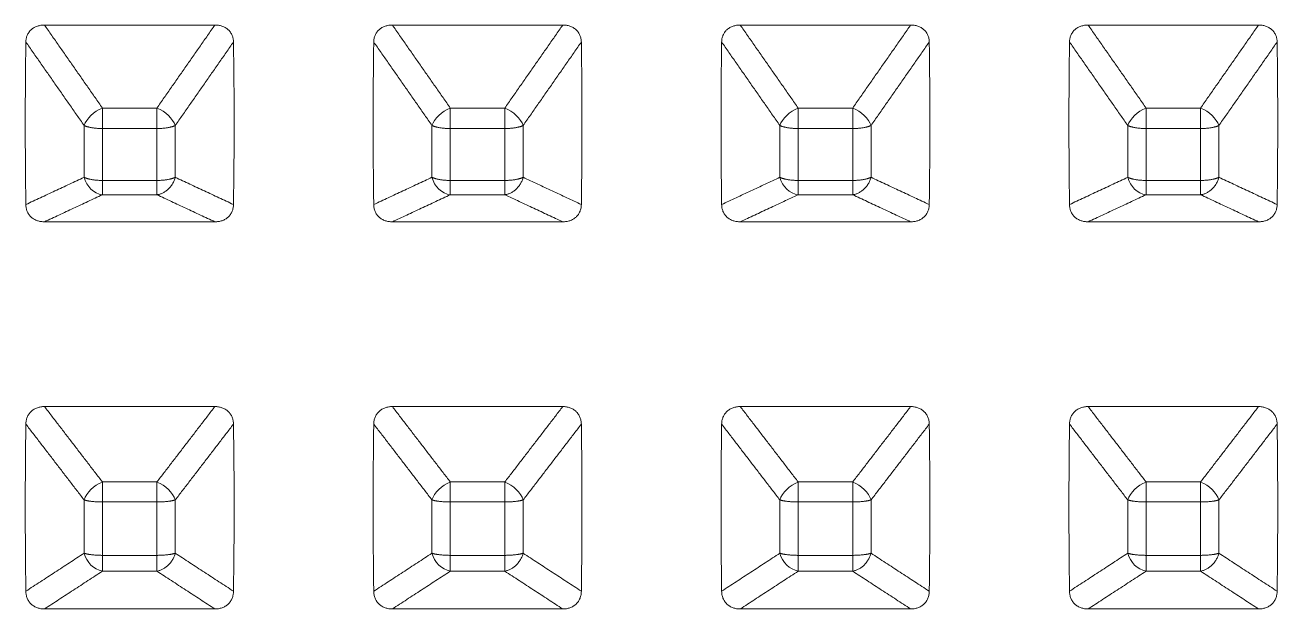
# Model space of a CAD drawing. Extents: x 2752 to 4118, y -1 to 999.
# Drawn here: x 3148.91 to 3154.67, y 528.48 to 531.17 of the extents above; entities that cross this region are included whole.
import ezdxf

# ---------------------------------------------------------------- set-up
doc = ezdxf.new("R2010")
doc.units = 0
doc.header["$LTSCALE"] = 10
doc.header["$MEASUREMENT"] = 0
doc.layers.add('1', color=7, linetype='CONTINUOUS')

msp = doc.modelspace()

# ---------------------------------------------------------------- linework, layer by layer
at = {"layer": '1', "color": 7, "linetype": 'Continuous', "lineweight": 13}
for p, q in [((3149.2655, 530.6944), (3149.5165, 530.6944)), ((3149.2655, 530.4556), (3149.2655, 530.6944)), ((3149.5165, 530.6944), (3149.5165, 530.4556)), ((3150.8655, 530.6944), (3151.1165, 530.6944)), ((3150.8655, 530.4556), (3150.8655, 530.6944)), ((3151.1165, 530.6944), (3151.1165, 530.4556)), ((3152.4655, 530.6944), (3152.7165, 530.6944)), ((3152.4655, 530.4556), (3152.4655, 530.6944)), ((3152.7165, 530.6944), (3152.7165, 530.4556)), ((3154.0655, 530.6944), (3154.3165, 530.6944)), ((3154.0655, 530.4556), (3154.0655, 530.6944)), ((3154.3165, 530.6944), (3154.3165, 530.4556)), ((3149.5165, 530.4556), (3149.2655, 530.4556)), ((3151.1165, 530.4556), (3150.8655, 530.4556)), ((3152.7165, 530.4556), (3152.4655, 530.4556)), ((3154.3165, 530.4556), (3154.0655, 530.4556)), ((3149.2655, 528.9759), (3149.5165, 528.9759)), ((3149.2655, 528.7303), (3149.2655, 528.9759)), ((3149.5165, 528.9759), (3149.5165, 528.7303)), ((3150.8655, 528.9759), (3151.1165, 528.9759)), ((3150.8655, 528.7303), (3150.8655, 528.9759)), ((3151.1165, 528.9759), (3151.1165, 528.7303)), ((3152.4655, 528.9759), (3152.7165, 528.9759)), ((3152.4655, 528.7303), (3152.4655, 528.9759)), ((3152.7165, 528.9759), (3152.7165, 528.7303)), ((3154.0655, 528.9759), (3154.3165, 528.9759)), ((3154.0655, 528.7303), (3154.0655, 528.9759)), ((3154.3165, 528.9759), (3154.3165, 528.7303)), ((3149.5165, 528.7303), (3149.2655, 528.7303)), ((3151.1165, 528.7303), (3150.8655, 528.7303)), ((3152.7165, 528.7303), (3152.4655, 528.7303)), ((3154.3165, 528.7303), (3154.0655, 528.7303))]:
    msp.add_line(p, q, dxfattribs=at)
at = {"layer": '1', "color": 7, "linetype": 'Continuous', "lineweight": 18}
for centre, major_axis, ratio, start_param, end_param in [((3149.2655, 530.7252), (-0.082, -0.0572), 0.558814, 4.340133, 5.617915), ((3149.5165, 530.7252), (-0.082, 0.0572), 0.558814, 3.806863, 5.084645), ((3150.8655, 530.7252), (-0.082, -0.0572), 0.558814, 4.340133, 5.617915), ((3151.1165, 530.7252), (-0.082, 0.0572), 0.558814, 3.806863, 5.084645), ((3152.4655, 530.7252), (-0.082, -0.0572), 0.558814, 4.340133, 5.617915), ((3152.7165, 530.7252), (-0.082, 0.0572), 0.558814, 3.806863, 5.084645), ((3154.0655, 530.7252), (-0.082, -0.0572), 0.558814, 4.340133, 5.617915), ((3154.3165, 530.7252), (-0.082, 0.0572), 0.558814, 3.806863, 5.084645), ((3149.2655, 530.4866), (0.0424, -0.0906), 0.851945, 4.503963, 5.781744), ((3150.8655, 530.4866), (0.0424, -0.0906), 0.851945, 4.503963, 5.781744), ((3152.4655, 530.4866), (0.0424, -0.0906), 0.851945, 4.503963, 5.781744), ((3154.0655, 530.4866), (0.0424, -0.0906), 0.851945, 4.503963, 5.781744), ((3149.2655, 528.9966), (-0.0793, -0.0609), 0.626861, 4.263328, 5.54111), ((3149.5165, 528.9966), (-0.0793, 0.0609), 0.626861, 3.883668, 5.16145), ((3150.8655, 528.9966), (-0.0793, -0.0609), 0.626861, 4.263328, 5.54111), ((3151.1165, 528.9966), (-0.0793, 0.0609), 0.626861, 3.883668, 5.16145), ((3152.4655, 528.9966), (-0.0793, -0.0609), 0.626861, 4.263328, 5.54111), ((3152.7165, 528.9966), (-0.0793, 0.0609), 0.626861, 3.883668, 5.16145), ((3154.0655, 528.9966), (-0.0793, -0.0609), 0.626861, 4.263328, 5.54111), ((3154.3165, 528.9966), (-0.0793, 0.0609), 0.626861, 3.883668, 5.16145), ((3149.2655, 528.7511), (0.0547, -0.0837), 0.824084, 4.336034, 5.613816), ((3150.8655, 528.7511), (0.0547, -0.0837), 0.824084, 4.336034, 5.613816), ((3152.4655, 528.7511), (0.0547, -0.0837), 0.824084, 4.336034, 5.613816), ((3154.0655, 528.7511), (0.0547, -0.0837), 0.824084, 4.336034, 5.613816)]:
    msp.add_ellipse(centre, major_axis=major_axis, ratio=ratio, start_param=start_param, end_param=end_param, dxfattribs=at)
for points in [[(3148.9136, 531.0925), (3148.9137, 531.0978), (3148.9142, 531.103), (3148.9163, 531.1133), (3148.9178, 531.1184), (3148.9218, 531.1282), (3148.9244, 531.1328), (3148.9305, 531.1415), (3148.9341, 531.1456), (3148.9421, 531.1529), (3148.9465, 531.156), (3148.956, 531.1615), (3148.9611, 531.1638), (3148.9716, 531.1673), (3148.977, 531.1686), (3148.988, 531.1703), (3148.9936, 531.1707), (3148.9992, 531.1707)], [(3149.7828, 531.1707), (3149.7884, 531.1707), (3149.794, 531.1703), (3149.8049, 531.1687), (3149.8103, 531.1674), (3149.8209, 531.1638), (3149.8259, 531.1616), (3149.8353, 531.1562), (3149.8398, 531.153), (3149.8478, 531.1457), (3149.8514, 531.1417), (3149.8575, 531.133), (3149.8601, 531.1282), (3149.8642, 531.1185), (3149.8657, 531.1134), (3149.8678, 531.103), (3149.8683, 531.0978), (3149.8684, 531.0925)], [(3150.5136, 531.0925), (3150.5137, 531.0978), (3150.5142, 531.103), (3150.5163, 531.1133), (3150.5178, 531.1184), (3150.5218, 531.1282), (3150.5244, 531.1328), (3150.5305, 531.1415), (3150.5341, 531.1456), (3150.5421, 531.1529), (3150.5465, 531.156), (3150.556, 531.1615), (3150.5611, 531.1638), (3150.5716, 531.1673), (3150.577, 531.1686), (3150.588, 531.1703), (3150.5936, 531.1707), (3150.5992, 531.1707)], [(3151.3828, 531.1707), (3151.3884, 531.1707), (3151.394, 531.1703), (3151.4049, 531.1687), (3151.4103, 531.1674), (3151.4209, 531.1638), (3151.4259, 531.1616), (3151.4353, 531.1562), (3151.4398, 531.153), (3151.4478, 531.1457), (3151.4514, 531.1417), (3151.4575, 531.133), (3151.4601, 531.1282), (3151.4642, 531.1185), (3151.4657, 531.1134), (3151.4678, 531.103), (3151.4683, 531.0978), (3151.4684, 531.0925)], [(3152.1136, 531.0925), (3152.1137, 531.0978), (3152.1142, 531.103), (3152.1163, 531.1133), (3152.1178, 531.1184), (3152.1218, 531.1282), (3152.1244, 531.1328), (3152.1305, 531.1415), (3152.1341, 531.1456), (3152.1421, 531.1529), (3152.1465, 531.156), (3152.156, 531.1615), (3152.1611, 531.1638), (3152.1716, 531.1673), (3152.177, 531.1686), (3152.188, 531.1703), (3152.1936, 531.1707), (3152.1992, 531.1707)], [(3152.9828, 531.1707), (3152.9884, 531.1707), (3152.994, 531.1703), (3153.0049, 531.1687), (3153.0103, 531.1674), (3153.0209, 531.1638), (3153.0259, 531.1616), (3153.0353, 531.1562), (3153.0398, 531.153), (3153.0478, 531.1457), (3153.0514, 531.1417), (3153.0575, 531.133), (3153.0601, 531.1282), (3153.0642, 531.1185), (3153.0657, 531.1134), (3153.0678, 531.103), (3153.0683, 531.0978), (3153.0684, 531.0925)], [(3153.7136, 531.0925), (3153.7137, 531.0978), (3153.7142, 531.103), (3153.7163, 531.1133), (3153.7178, 531.1184), (3153.7218, 531.1282), (3153.7244, 531.1328), (3153.7305, 531.1415), (3153.7341, 531.1456), (3153.7421, 531.1529), (3153.7465, 531.156), (3153.756, 531.1615), (3153.7611, 531.1638), (3153.7716, 531.1673), (3153.777, 531.1686), (3153.788, 531.1703), (3153.7936, 531.1707), (3153.7992, 531.1707)], [(3154.5828, 531.1707), (3154.5884, 531.1707), (3154.594, 531.1703), (3154.6049, 531.1687), (3154.6103, 531.1674), (3154.6209, 531.1638), (3154.6259, 531.1616), (3154.6353, 531.1562), (3154.6398, 531.153), (3154.6478, 531.1457), (3154.6514, 531.1417), (3154.6575, 531.133), (3154.6601, 531.1282), (3154.6642, 531.1185), (3154.6657, 531.1134), (3154.6678, 531.103), (3154.6683, 531.0978), (3154.6684, 531.0925)], [(3148.9992, 530.2652), (3148.9936, 530.2652), (3148.9881, 530.2656), (3148.9771, 530.2673), (3148.9717, 530.2686), (3148.9612, 530.2722), (3148.9562, 530.2745), (3148.9467, 530.28), (3148.9422, 530.2832), (3148.9342, 530.2906), (3148.9307, 530.2947), (3148.9245, 530.3036), (3148.9219, 530.3084), (3148.9178, 530.3183), (3148.9163, 530.3234), (3148.9142, 530.334), (3148.9137, 530.3393), (3148.9136, 530.3447)], [(3149.8684, 530.3447), (3149.8683, 530.3393), (3149.8678, 530.334), (3149.8658, 530.3236), (3149.8643, 530.3184), (3149.8602, 530.3085), (3149.8577, 530.3038), (3149.8516, 530.2949), (3149.8479, 530.2907), (3149.8399, 530.2834), (3149.8355, 530.2801), (3149.826, 530.2745), (3149.8209, 530.2722), (3149.8105, 530.2686), (3149.805, 530.2673), (3149.794, 530.2656), (3149.7884, 530.2652), (3149.7828, 530.2652)], [(3150.5992, 530.2652), (3150.5936, 530.2652), (3150.5881, 530.2656), (3150.5771, 530.2673), (3150.5717, 530.2686), (3150.5612, 530.2722), (3150.5562, 530.2745), (3150.5467, 530.28), (3150.5422, 530.2832), (3150.5342, 530.2906), (3150.5307, 530.2947), (3150.5245, 530.3036), (3150.5219, 530.3084), (3150.5178, 530.3183), (3150.5163, 530.3234), (3150.5142, 530.334), (3150.5137, 530.3393), (3150.5136, 530.3447)], [(3151.4684, 530.3447), (3151.4683, 530.3393), (3151.4678, 530.334), (3151.4658, 530.3236), (3151.4643, 530.3184), (3151.4602, 530.3085), (3151.4577, 530.3038), (3151.4516, 530.2949), (3151.4479, 530.2907), (3151.4399, 530.2834), (3151.4355, 530.2801), (3151.426, 530.2745), (3151.4209, 530.2722), (3151.4105, 530.2686), (3151.405, 530.2673), (3151.394, 530.2656), (3151.3884, 530.2652), (3151.3828, 530.2652)], [(3152.1992, 530.2652), (3152.1936, 530.2652), (3152.1881, 530.2656), (3152.1771, 530.2673), (3152.1717, 530.2686), (3152.1612, 530.2722), (3152.1562, 530.2745), (3152.1467, 530.28), (3152.1422, 530.2832), (3152.1342, 530.2906), (3152.1307, 530.2947), (3152.1245, 530.3036), (3152.1219, 530.3084), (3152.1178, 530.3183), (3152.1163, 530.3234), (3152.1142, 530.334), (3152.1137, 530.3393), (3152.1136, 530.3447)], [(3153.0684, 530.3447), (3153.0683, 530.3393), (3153.0678, 530.334), (3153.0658, 530.3236), (3153.0643, 530.3184), (3153.0602, 530.3085), (3153.0577, 530.3038), (3153.0516, 530.2949), (3153.0479, 530.2907), (3153.0399, 530.2834), (3153.0355, 530.2801), (3153.026, 530.2745), (3153.0209, 530.2722), (3153.0105, 530.2686), (3153.005, 530.2673), (3152.994, 530.2656), (3152.9884, 530.2652), (3152.9828, 530.2652)], [(3153.7992, 530.2652), (3153.7936, 530.2652), (3153.7881, 530.2656), (3153.7771, 530.2673), (3153.7717, 530.2686), (3153.7612, 530.2722), (3153.7562, 530.2745), (3153.7467, 530.28), (3153.7422, 530.2832), (3153.7342, 530.2906), (3153.7307, 530.2947), (3153.7245, 530.3036), (3153.7219, 530.3084), (3153.7178, 530.3183), (3153.7163, 530.3234), (3153.7142, 530.334), (3153.7137, 530.3393), (3153.7136, 530.3447)], [(3154.6684, 530.3447), (3154.6683, 530.3393), (3154.6678, 530.334), (3154.6658, 530.3236), (3154.6643, 530.3184), (3154.6602, 530.3085), (3154.6577, 530.3038), (3154.6516, 530.2949), (3154.6479, 530.2907), (3154.6399, 530.2834), (3154.6355, 530.2801), (3154.626, 530.2745), (3154.6209, 530.2722), (3154.6105, 530.2686), (3154.605, 530.2673), (3154.594, 530.2656), (3154.5884, 530.2652), (3154.5828, 530.2652)], [(3148.9136, 529.3342), (3148.9137, 529.3397), (3148.9142, 529.3451), (3148.9163, 529.3557), (3148.9178, 529.3609), (3148.9218, 529.371), (3148.9244, 529.3758), (3148.9305, 529.3848), (3148.9341, 529.389), (3148.9421, 529.3965), (3148.9465, 529.3998), (3148.956, 529.4055), (3148.9611, 529.4078), (3148.9716, 529.4114), (3148.977, 529.4128), (3148.988, 529.4145), (3148.9936, 529.4149), (3148.9992, 529.4149)], [(3149.7828, 529.4149), (3149.7884, 529.4149), (3149.794, 529.4145), (3149.8049, 529.4128), (3149.8103, 529.4115), (3149.8209, 529.4078), (3149.8259, 529.4055), (3149.8353, 529.4), (3149.8398, 529.3966), (3149.8478, 529.3891), (3149.8514, 529.385), (3149.8575, 529.376), (3149.8601, 529.3711), (3149.8642, 529.3611), (3149.8657, 529.3558), (3149.8678, 529.3451), (3149.8683, 529.3397), (3149.8684, 529.3342)], [(3150.5136, 529.3342), (3150.5137, 529.3397), (3150.5142, 529.3451), (3150.5163, 529.3557), (3150.5178, 529.3609), (3150.5218, 529.371), (3150.5244, 529.3758), (3150.5305, 529.3848), (3150.5341, 529.389), (3150.5421, 529.3965), (3150.5465, 529.3998), (3150.556, 529.4055), (3150.5611, 529.4078), (3150.5716, 529.4114), (3150.577, 529.4128), (3150.588, 529.4145), (3150.5936, 529.4149), (3150.5992, 529.4149)], [(3151.3828, 529.4149), (3151.3884, 529.4149), (3151.394, 529.4145), (3151.4049, 529.4128), (3151.4103, 529.4115), (3151.4209, 529.4078), (3151.4259, 529.4055), (3151.4353, 529.4), (3151.4398, 529.3966), (3151.4478, 529.3891), (3151.4514, 529.385), (3151.4575, 529.376), (3151.4601, 529.3711), (3151.4642, 529.3611), (3151.4657, 529.3558), (3151.4678, 529.3451), (3151.4683, 529.3397), (3151.4684, 529.3342)], [(3152.1136, 529.3342), (3152.1137, 529.3397), (3152.1142, 529.3451), (3152.1163, 529.3557), (3152.1178, 529.3609), (3152.1218, 529.371), (3152.1244, 529.3758), (3152.1305, 529.3848), (3152.1341, 529.389), (3152.1421, 529.3965), (3152.1465, 529.3998), (3152.156, 529.4055), (3152.1611, 529.4078), (3152.1716, 529.4114), (3152.177, 529.4128), (3152.188, 529.4145), (3152.1936, 529.4149), (3152.1992, 529.4149)], [(3152.9828, 529.4149), (3152.9884, 529.4149), (3152.994, 529.4145), (3153.0049, 529.4128), (3153.0103, 529.4115), (3153.0209, 529.4078), (3153.0259, 529.4055), (3153.0353, 529.4), (3153.0398, 529.3966), (3153.0478, 529.3891), (3153.0514, 529.385), (3153.0575, 529.376), (3153.0601, 529.3711), (3153.0642, 529.3611), (3153.0657, 529.3558), (3153.0678, 529.3451), (3153.0683, 529.3397), (3153.0684, 529.3342)], [(3153.7136, 529.3342), (3153.7137, 529.3397), (3153.7142, 529.3451), (3153.7163, 529.3557), (3153.7178, 529.3609), (3153.7218, 529.371), (3153.7244, 529.3758), (3153.7305, 529.3848), (3153.7341, 529.389), (3153.7421, 529.3965), (3153.7465, 529.3998), (3153.756, 529.4055), (3153.7611, 529.4078), (3153.7716, 529.4114), (3153.777, 529.4128), (3153.788, 529.4145), (3153.7936, 529.4149), (3153.7992, 529.4149)], [(3154.5828, 529.4149), (3154.5884, 529.4149), (3154.594, 529.4145), (3154.6049, 529.4128), (3154.6103, 529.4115), (3154.6209, 529.4078), (3154.6259, 529.4055), (3154.6353, 529.4), (3154.6398, 529.3966), (3154.6478, 529.3891), (3154.6514, 529.385), (3154.6575, 529.376), (3154.6601, 529.3711), (3154.6642, 529.3611), (3154.6657, 529.3558), (3154.6678, 529.3451), (3154.6683, 529.3397), (3154.6684, 529.3342)], [(3148.9992, 528.4836), (3148.9936, 528.4836), (3148.9881, 528.484), (3148.9771, 528.4858), (3148.9717, 528.4871), (3148.9612, 528.4908), (3148.9562, 528.4931), (3148.9467, 528.4987), (3148.9422, 528.5021), (3148.9342, 528.5097), (3148.9307, 528.5139), (3148.9245, 528.523), (3148.9219, 528.5279), (3148.9178, 528.5381), (3148.9163, 528.5434), (3148.9142, 528.5542), (3148.9137, 528.5596), (3148.9136, 528.5652)], [(3149.8684, 528.5652), (3149.8683, 528.5596), (3149.8678, 528.5542), (3149.8658, 528.5435), (3149.8643, 528.5382), (3149.8602, 528.528), (3149.8577, 528.5232), (3149.8516, 528.5141), (3149.8479, 528.5098), (3149.8399, 528.5022), (3149.8355, 528.4989), (3149.826, 528.4932), (3149.8209, 528.4908), (3149.8105, 528.4871), (3149.805, 528.4858), (3149.794, 528.484), (3149.7884, 528.4836), (3149.7828, 528.4836)], [(3150.5992, 528.4836), (3150.5936, 528.4836), (3150.5881, 528.484), (3150.5771, 528.4858), (3150.5717, 528.4871), (3150.5612, 528.4908), (3150.5562, 528.4931), (3150.5467, 528.4987), (3150.5422, 528.5021), (3150.5342, 528.5097), (3150.5307, 528.5139), (3150.5245, 528.523), (3150.5219, 528.5279), (3150.5178, 528.5381), (3150.5163, 528.5434), (3150.5142, 528.5542), (3150.5137, 528.5596), (3150.5136, 528.5652)], [(3151.4684, 528.5652), (3151.4683, 528.5596), (3151.4678, 528.5542), (3151.4658, 528.5435), (3151.4643, 528.5382), (3151.4602, 528.528), (3151.4577, 528.5232), (3151.4516, 528.5141), (3151.4479, 528.5098), (3151.4399, 528.5022), (3151.4355, 528.4989), (3151.426, 528.4932), (3151.4209, 528.4908), (3151.4105, 528.4871), (3151.405, 528.4858), (3151.394, 528.484), (3151.3884, 528.4836), (3151.3828, 528.4836)], [(3152.1992, 528.4836), (3152.1936, 528.4836), (3152.1881, 528.484), (3152.1771, 528.4858), (3152.1717, 528.4871), (3152.1612, 528.4908), (3152.1562, 528.4931), (3152.1467, 528.4987), (3152.1422, 528.5021), (3152.1342, 528.5097), (3152.1307, 528.5139), (3152.1245, 528.523), (3152.1219, 528.5279), (3152.1178, 528.5381), (3152.1163, 528.5434), (3152.1142, 528.5542), (3152.1137, 528.5596), (3152.1136, 528.5652)], [(3153.0684, 528.5652), (3153.0683, 528.5596), (3153.0678, 528.5542), (3153.0658, 528.5435), (3153.0643, 528.5382), (3153.0602, 528.528), (3153.0577, 528.5232), (3153.0516, 528.5141), (3153.0479, 528.5098), (3153.0399, 528.5022), (3153.0355, 528.4989), (3153.026, 528.4932), (3153.0209, 528.4908), (3153.0105, 528.4871), (3153.005, 528.4858), (3152.994, 528.484), (3152.9884, 528.4836), (3152.9828, 528.4836)], [(3153.7992, 528.4836), (3153.7936, 528.4836), (3153.7881, 528.484), (3153.7771, 528.4858), (3153.7717, 528.4871), (3153.7612, 528.4908), (3153.7562, 528.4931), (3153.7467, 528.4987), (3153.7422, 528.5021), (3153.7342, 528.5097), (3153.7307, 528.5139), (3153.7245, 528.523), (3153.7219, 528.5279), (3153.7178, 528.5381), (3153.7163, 528.5434), (3153.7142, 528.5542), (3153.7137, 528.5596), (3153.7136, 528.5652)], [(3154.6684, 528.5652), (3154.6683, 528.5596), (3154.6678, 528.5542), (3154.6658, 528.5435), (3154.6643, 528.5382), (3154.6602, 528.528), (3154.6577, 528.5232), (3154.6516, 528.5141), (3154.6479, 528.5098), (3154.6399, 528.5022), (3154.6355, 528.4989), (3154.626, 528.4932), (3154.6209, 528.4908), (3154.6105, 528.4871), (3154.605, 528.4858), (3154.594, 528.484), (3154.5884, 528.4836), (3154.5828, 528.4836)]]:
    msp.add_open_spline(points, degree=3, knots=[0, 0, 0, 0, 0.125, 0.125, 0.25, 0.25, 0.375, 0.375, 0.5, 0.5, 0.625, 0.625, 0.75, 0.75, 0.875, 0.875, 1, 1, 1, 1], dxfattribs=at)
at = {"layer": '1', "color": 7, "linetype": 'Continuous', "lineweight": 13}
for points in [[(3149.2656, 530.7888), (3148.9992, 531.1707)], [(3149.5164, 530.7888), (3149.7828, 531.1707)], [(3150.8656, 530.7888), (3150.5992, 531.1707)], [(3151.1164, 530.7888), (3151.3828, 531.1707)], [(3152.4656, 530.7888), (3152.1992, 531.1707)], [(3152.7164, 530.7888), (3152.9828, 531.1707)], [(3154.0656, 530.7888), (3153.7992, 531.1707)], [(3154.3164, 530.7888), (3154.5828, 531.1707)], [(3149.1813, 530.7085), (3148.9136, 531.0925)], [(3149.6008, 530.7085), (3149.8684, 531.0925)], [(3150.7813, 530.7085), (3150.5136, 531.0925)], [(3151.2008, 530.7085), (3151.4684, 531.0925)], [(3152.3813, 530.7085), (3152.1136, 531.0925)], [(3152.8008, 530.7085), (3153.0684, 531.0925)], [(3153.9813, 530.7085), (3153.7136, 531.0925)], [(3154.4008, 530.7085), (3154.6684, 531.0925)], [(3149.2656, 530.7888), (3149.5164, 530.7888)], [(3150.8656, 530.7888), (3151.1164, 530.7888)], [(3152.4656, 530.7888), (3152.7164, 530.7888)], [(3154.0656, 530.7888), (3154.3164, 530.7888)], [(3149.1813, 530.47), (3149.1813, 530.7085)], [(3149.6008, 530.7085), (3149.6008, 530.47)], [(3150.7813, 530.47), (3150.7813, 530.7085)], [(3151.2008, 530.7085), (3151.2008, 530.47)], [(3152.3813, 530.47), (3152.3813, 530.7085)], [(3152.8008, 530.7085), (3152.8008, 530.47)], [(3153.9813, 530.47), (3153.9813, 530.7085)], [(3154.4008, 530.7085), (3154.4008, 530.47)], [(3149.1813, 530.47), (3148.9136, 530.3447)], [(3150.7813, 530.47), (3150.5136, 530.3447)], [(3152.3813, 530.47), (3152.1136, 530.3447)], [(3153.9813, 530.47), (3153.7136, 530.3447)], [(3149.2656, 530.3898), (3148.9992, 530.2652)], [(3149.5164, 530.3898), (3149.2656, 530.3898)], [(3150.8656, 530.3898), (3150.5992, 530.2652)], [(3151.1164, 530.3898), (3150.8656, 530.3898)], [(3152.4656, 530.3898), (3152.1992, 530.2652)], [(3152.7164, 530.3898), (3152.4656, 530.3898)], [(3154.0656, 530.3898), (3153.7992, 530.2652)], [(3154.3164, 530.3898), (3154.0656, 530.3898)], [(3149.2656, 529.0679), (3148.9992, 529.4149)], [(3149.5164, 529.0679), (3149.7828, 529.4149)], [(3150.8656, 529.0679), (3150.5992, 529.4149)], [(3151.1164, 529.0679), (3151.3828, 529.4149)], [(3152.4656, 529.0679), (3152.1992, 529.4149)], [(3152.7164, 529.0679), (3152.9828, 529.4149)], [(3154.0656, 529.0679), (3153.7992, 529.4149)], [(3154.3164, 529.0679), (3154.5828, 529.4149)], [(3149.1813, 528.9854), (3148.9136, 529.3342)], [(3149.6008, 528.9854), (3149.8684, 529.3342)], [(3150.7813, 528.9854), (3150.5136, 529.3342)], [(3151.2008, 528.9854), (3151.4684, 529.3342)], [(3152.3813, 528.9854), (3152.1136, 529.3342)], [(3152.8008, 528.9854), (3153.0684, 529.3342)], [(3153.9813, 528.9854), (3153.7136, 529.3342)], [(3154.4008, 528.9854), (3154.6684, 529.3342)], [(3149.2656, 529.0679), (3149.5164, 529.0679)], [(3150.8656, 529.0679), (3151.1164, 529.0679)], [(3152.4656, 529.0679), (3152.7164, 529.0679)], [(3154.0656, 529.0679), (3154.3164, 529.0679)], [(3149.1813, 528.74), (3149.1813, 528.9854)], [(3149.6008, 528.9854), (3149.6008, 528.74)], [(3150.7813, 528.74), (3150.7813, 528.9854)], [(3151.2008, 528.9854), (3151.2008, 528.74)], [(3152.3813, 528.74), (3152.3813, 528.9854)], [(3152.8008, 528.9854), (3152.8008, 528.74)], [(3153.9813, 528.74), (3153.9813, 528.9854)], [(3154.4008, 528.9854), (3154.4008, 528.74)], [(3149.1813, 528.74), (3148.9136, 528.5652)], [(3150.7813, 528.74), (3150.5136, 528.5652)], [(3152.3813, 528.74), (3152.1136, 528.5652)], [(3153.9813, 528.74), (3153.7136, 528.5652)], [(3149.2656, 528.6575), (3148.9992, 528.4836)], [(3149.5164, 528.6575), (3149.2656, 528.6575)], [(3150.8656, 528.6575), (3150.5992, 528.4836)], [(3151.1164, 528.6575), (3150.8656, 528.6575)], [(3152.4656, 528.6575), (3152.1992, 528.4836)], [(3152.7164, 528.6575), (3152.4656, 528.6575)], [(3154.0656, 528.6575), (3153.7992, 528.4836)], [(3154.3164, 528.6575), (3154.0656, 528.6575)]]:
    msp.add_open_spline(points, degree=1, dxfattribs=at)
at = {"layer": '1', "color": 7, "linetype": 'Continuous', "lineweight": 18}
for points, degree in [([(3149.7828, 531.1707), (3148.9992, 531.1707)], 1), ([(3151.3828, 531.1707), (3150.5992, 531.1707)], 1), ([(3152.9828, 531.1707), (3152.1992, 531.1707)], 1), ([(3154.5828, 531.1707), (3153.7992, 531.1707)], 1), ([(3148.9136, 531.0925), (3148.9099, 530.8451), (3148.9099, 530.5957), (3148.9136, 530.3447)], 3), ([(3149.8684, 530.3447), (3149.8722, 530.5957), (3149.8722, 530.8451), (3149.8684, 531.0925)], 3), ([(3150.5136, 531.0925), (3150.5099, 530.8451), (3150.5099, 530.5957), (3150.5136, 530.3447)], 3), ([(3151.4684, 530.3447), (3151.4722, 530.5957), (3151.4722, 530.8451), (3151.4684, 531.0925)], 3), ([(3152.1136, 531.0925), (3152.1099, 530.8451), (3152.1099, 530.5957), (3152.1136, 530.3447)], 3), ([(3153.0684, 530.3447), (3153.0722, 530.5957), (3153.0722, 530.8451), (3153.0684, 531.0925)], 3), ([(3153.7136, 531.0925), (3153.7099, 530.8451), (3153.7099, 530.5957), (3153.7136, 530.3447)], 3), ([(3154.6684, 530.3447), (3154.6722, 530.5957), (3154.6722, 530.8451), (3154.6684, 531.0925)], 3), ([(3149.6008, 530.47), (3149.8684, 530.3447)], 1), ([(3151.2008, 530.47), (3151.4684, 530.3447)], 1), ([(3152.8008, 530.47), (3153.0684, 530.3447)], 1), ([(3154.4008, 530.47), (3154.6684, 530.3447)], 1), ([(3149.5164, 530.3898), (3149.7828, 530.2652)], 1), ([(3151.1164, 530.3898), (3151.3828, 530.2652)], 1), ([(3152.7164, 530.3898), (3152.9828, 530.2652)], 1), ([(3154.3164, 530.3898), (3154.5828, 530.2652)], 1), ([(3148.9992, 530.2652), (3149.7828, 530.2652)], 1), ([(3150.5992, 530.2652), (3151.3828, 530.2652)], 1), ([(3152.1992, 530.2652), (3152.9828, 530.2652)], 1), ([(3153.7992, 530.2652), (3154.5828, 530.2652)], 1), ([(3149.7828, 529.4149), (3148.9992, 529.4149)], 1), ([(3151.3828, 529.4149), (3150.5992, 529.4149)], 1), ([(3152.9828, 529.4149), (3152.1992, 529.4149)], 1), ([(3154.5828, 529.4149), (3153.7992, 529.4149)], 1), ([(3148.9136, 529.3342), (3148.9099, 529.0791), (3148.9099, 528.8227), (3148.9136, 528.5652)], 3), ([(3149.8684, 528.5652), (3149.8722, 528.8227), (3149.8722, 529.0791), (3149.8684, 529.3342)], 3), ([(3150.5136, 529.3342), (3150.5099, 529.0791), (3150.5099, 528.8227), (3150.5136, 528.5652)], 3), ([(3151.4684, 528.5652), (3151.4722, 528.8227), (3151.4722, 529.0791), (3151.4684, 529.3342)], 3), ([(3152.1136, 529.3342), (3152.1099, 529.0791), (3152.1099, 528.8227), (3152.1136, 528.5652)], 3), ([(3153.0684, 528.5652), (3153.0722, 528.8227), (3153.0722, 529.0791), (3153.0684, 529.3342)], 3), ([(3153.7136, 529.3342), (3153.7099, 529.0791), (3153.7099, 528.8227), (3153.7136, 528.5652)], 3), ([(3154.6684, 528.5652), (3154.6722, 528.8227), (3154.6722, 529.0791), (3154.6684, 529.3342)], 3), ([(3149.6008, 528.74), (3149.8684, 528.5652)], 1), ([(3151.2008, 528.74), (3151.4684, 528.5652)], 1), ([(3152.8008, 528.74), (3153.0684, 528.5652)], 1), ([(3154.4008, 528.74), (3154.6684, 528.5652)], 1), ([(3149.5164, 528.6575), (3149.7828, 528.4836)], 1), ([(3151.1164, 528.6575), (3151.3828, 528.4836)], 1), ([(3152.7164, 528.6575), (3152.9828, 528.4836)], 1), ([(3154.3164, 528.6575), (3154.5828, 528.4836)], 1), ([(3148.9992, 528.4836), (3149.7828, 528.4836)], 1), ([(3150.5992, 528.4836), (3151.3828, 528.4836)], 1), ([(3152.1992, 528.4836), (3152.9828, 528.4836)], 1), ([(3153.7992, 528.4836), (3154.5828, 528.4836)], 1)]:
    msp.add_open_spline(points, degree=degree, dxfattribs=at)
for points, weights in [([(3149.2655, 530.6944), (3149.2656, 530.7464), (3149.2656, 530.7888)], [1, 0.877139450345, 1]), ([(3149.5164, 530.7888), (3149.5165, 530.7464), (3149.5165, 530.6944)], [1, 0.877139450345, 1]), ([(3150.8655, 530.6944), (3150.8656, 530.7464), (3150.8656, 530.7888)], [1, 0.877139450345, 1]), ([(3151.1164, 530.7888), (3151.1165, 530.7464), (3151.1165, 530.6944)], [1, 0.877139450345, 1]), ([(3152.4655, 530.6944), (3152.4656, 530.7464), (3152.4656, 530.7888)], [1, 0.877139450345, 1]), ([(3152.7164, 530.7888), (3152.7165, 530.7464), (3152.7165, 530.6944)], [1, 0.877139450345, 1]), ([(3154.0655, 530.6944), (3154.0656, 530.7464), (3154.0656, 530.7888)], [1, 0.877139450345, 1]), ([(3154.3164, 530.7888), (3154.3165, 530.7464), (3154.3165, 530.6944)], [1, 0.877139450345, 1]), ([(3149.1813, 530.7085), (3149.2108, 530.6943), (3149.2655, 530.6944)], [1, 0.877139450182, 1]), ([(3149.5165, 530.6944), (3149.5713, 530.6943), (3149.6008, 530.7085)], [1, 0.877139450182, 1]), ([(3150.7813, 530.7085), (3150.8108, 530.6943), (3150.8655, 530.6944)], [1, 0.877139450182, 1]), ([(3151.1165, 530.6944), (3151.1713, 530.6943), (3151.2008, 530.7085)], [1, 0.877139450182, 1]), ([(3152.3813, 530.7085), (3152.4108, 530.6943), (3152.4655, 530.6944)], [1, 0.877139450182, 1]), ([(3152.7165, 530.6944), (3152.7713, 530.6943), (3152.8008, 530.7085)], [1, 0.877139450182, 1]), ([(3153.9813, 530.7085), (3154.0108, 530.6943), (3154.0655, 530.6944)], [1, 0.877139450182, 1]), ([(3154.3165, 530.6944), (3154.3713, 530.6943), (3154.4008, 530.7085)], [1, 0.877139450182, 1]), ([(3149.2655, 530.4556), (3149.2108, 530.4557), (3149.1813, 530.47)], [1, 0.877139450182, 1]), ([(3149.2656, 530.3898), (3149.2656, 530.4036), (3149.2655, 530.4556)], [1, 0.877139450259, 1]), ([(3149.5164, 530.3898), (3149.5165, 530.4036), (3149.5165, 530.4556)], [1, 0.877139450268, 1]), ([(3149.5165, 530.4556), (3149.5713, 530.4557), (3149.6008, 530.47)], [1, 0.877139450182, 1]), ([(3150.8655, 530.4556), (3150.8108, 530.4557), (3150.7813, 530.47)], [1, 0.877139450182, 1]), ([(3150.8656, 530.3898), (3150.8656, 530.4036), (3150.8655, 530.4556)], [1, 0.877139450259, 1]), ([(3151.1164, 530.3898), (3151.1165, 530.4036), (3151.1165, 530.4556)], [1, 0.877139450268, 1]), ([(3151.1165, 530.4556), (3151.1713, 530.4557), (3151.2008, 530.47)], [1, 0.877139450182, 1]), ([(3152.4655, 530.4556), (3152.4108, 530.4557), (3152.3813, 530.47)], [1, 0.877139450182, 1]), ([(3152.4656, 530.3898), (3152.4656, 530.4036), (3152.4655, 530.4556)], [1, 0.877139450259, 1]), ([(3152.7164, 530.3898), (3152.7165, 530.4036), (3152.7165, 530.4556)], [1, 0.877139450268, 1]), ([(3152.7165, 530.4556), (3152.7713, 530.4557), (3152.8008, 530.47)], [1, 0.877139450182, 1]), ([(3154.0655, 530.4556), (3154.0108, 530.4557), (3153.9813, 530.47)], [1, 0.877139450182, 1]), ([(3154.0656, 530.3898), (3154.0656, 530.4036), (3154.0655, 530.4556)], [1, 0.877139450259, 1]), ([(3154.3164, 530.3898), (3154.3165, 530.4036), (3154.3165, 530.4556)], [1, 0.877139450268, 1]), ([(3154.3165, 530.4556), (3154.3713, 530.4557), (3154.4008, 530.47)], [1, 0.877139450182, 1]), ([(3149.2655, 528.9759), (3149.2656, 529.0294), (3149.2656, 529.0679)], [1, 0.877139450345, 1]), ([(3149.5164, 529.0679), (3149.5165, 529.0294), (3149.5165, 528.9759)], [1, 0.877139450345, 1]), ([(3150.8655, 528.9759), (3150.8656, 529.0294), (3150.8656, 529.0679)], [1, 0.877139450345, 1]), ([(3151.1164, 529.0679), (3151.1165, 529.0294), (3151.1165, 528.9759)], [1, 0.877139450345, 1]), ([(3152.4655, 528.9759), (3152.4656, 529.0294), (3152.4656, 529.0679)], [1, 0.877139450345, 1]), ([(3152.7164, 529.0679), (3152.7165, 529.0294), (3152.7165, 528.9759)], [1, 0.877139450345, 1]), ([(3154.0655, 528.9759), (3154.0656, 529.0294), (3154.0656, 529.0679)], [1, 0.877139450345, 1]), ([(3154.3164, 529.0679), (3154.3165, 529.0294), (3154.3165, 528.9759)], [1, 0.877139450345, 1]), ([(3149.1813, 528.9854), (3149.2108, 528.9758), (3149.2655, 528.9759)], [1, 0.877139450182, 1]), ([(3149.5165, 528.9759), (3149.5713, 528.9758), (3149.6008, 528.9854)], [1, 0.877139450182, 1]), ([(3150.7813, 528.9854), (3150.8108, 528.9758), (3150.8655, 528.9759)], [1, 0.877139450182, 1]), ([(3151.1165, 528.9759), (3151.1713, 528.9758), (3151.2008, 528.9854)], [1, 0.877139450182, 1]), ([(3152.3813, 528.9854), (3152.4108, 528.9758), (3152.4655, 528.9759)], [1, 0.877139450182, 1]), ([(3152.7165, 528.9759), (3152.7713, 528.9758), (3152.8008, 528.9854)], [1, 0.877139450182, 1]), ([(3153.9813, 528.9854), (3154.0108, 528.9758), (3154.0655, 528.9759)], [1, 0.877139450182, 1]), ([(3154.3165, 528.9759), (3154.3713, 528.9758), (3154.4008, 528.9854)], [1, 0.877139450182, 1]), ([(3149.2655, 528.7303), (3149.2108, 528.7304), (3149.1813, 528.74)], [1, 0.877139450182, 1]), ([(3149.2656, 528.6575), (3149.2656, 528.6768), (3149.2655, 528.7303)], [1, 0.877139450259, 1]), ([(3149.5164, 528.6575), (3149.5165, 528.6768), (3149.5165, 528.7303)], [1, 0.877139450268, 1]), ([(3149.5165, 528.7303), (3149.5713, 528.7304), (3149.6008, 528.74)], [1, 0.877139450182, 1]), ([(3150.8655, 528.7303), (3150.8108, 528.7304), (3150.7813, 528.74)], [1, 0.877139450182, 1]), ([(3150.8656, 528.6575), (3150.8656, 528.6768), (3150.8655, 528.7303)], [1, 0.877139450259, 1]), ([(3151.1164, 528.6575), (3151.1165, 528.6768), (3151.1165, 528.7303)], [1, 0.877139450268, 1]), ([(3151.1165, 528.7303), (3151.1713, 528.7304), (3151.2008, 528.74)], [1, 0.877139450182, 1]), ([(3152.4655, 528.7303), (3152.4108, 528.7304), (3152.3813, 528.74)], [1, 0.877139450182, 1]), ([(3152.4656, 528.6575), (3152.4656, 528.6768), (3152.4655, 528.7303)], [1, 0.877139450259, 1]), ([(3152.7164, 528.6575), (3152.7165, 528.6768), (3152.7165, 528.7303)], [1, 0.877139450268, 1]), ([(3152.7165, 528.7303), (3152.7713, 528.7304), (3152.8008, 528.74)], [1, 0.877139450182, 1]), ([(3154.0655, 528.7303), (3154.0108, 528.7304), (3153.9813, 528.74)], [1, 0.877139450182, 1]), ([(3154.0656, 528.6575), (3154.0656, 528.6768), (3154.0655, 528.7303)], [1, 0.877139450259, 1]), ([(3154.3164, 528.6575), (3154.3165, 528.6768), (3154.3165, 528.7303)], [1, 0.877139450268, 1]), ([(3154.3165, 528.7303), (3154.3713, 528.7304), (3154.4008, 528.74)], [1, 0.877139450182, 1])]:
    msp.add_rational_spline(points, weights, degree=2, dxfattribs=at)
for points in [[(3149.6008, 530.47), (3149.6008, 530.4699), (3149.5818, 530.3987), (3149.5165, 530.3898), (3149.5164, 530.3898)], [(3151.2008, 530.47), (3151.2008, 530.4699), (3151.1818, 530.3987), (3151.1165, 530.3898), (3151.1164, 530.3898)], [(3152.8008, 530.47), (3152.8008, 530.4699), (3152.7818, 530.3987), (3152.7165, 530.3898), (3152.7164, 530.3898)], [(3154.4008, 530.47), (3154.4008, 530.4699), (3154.3818, 530.3987), (3154.3165, 530.3898), (3154.3164, 530.3898)], [(3149.6008, 528.74), (3149.6008, 528.74), (3149.5818, 528.6699), (3149.5165, 528.6575), (3149.5164, 528.6575)], [(3151.2008, 528.74), (3151.2008, 528.74), (3151.1818, 528.6699), (3151.1165, 528.6575), (3151.1164, 528.6575)], [(3152.8008, 528.74), (3152.8008, 528.74), (3152.7818, 528.6699), (3152.7165, 528.6575), (3152.7164, 528.6575)], [(3154.4008, 528.74), (3154.4008, 528.74), (3154.3818, 528.6699), (3154.3165, 528.6575), (3154.3164, 528.6575)]]:
    msp.add_rational_spline(points, [1, 1, 0.80319630874, 1, 1], degree=2, knots=[0, 0, 0, 0.000617, 0.999383, 1, 1, 1], dxfattribs=at)

doc.saveas('drawing.dxf')
